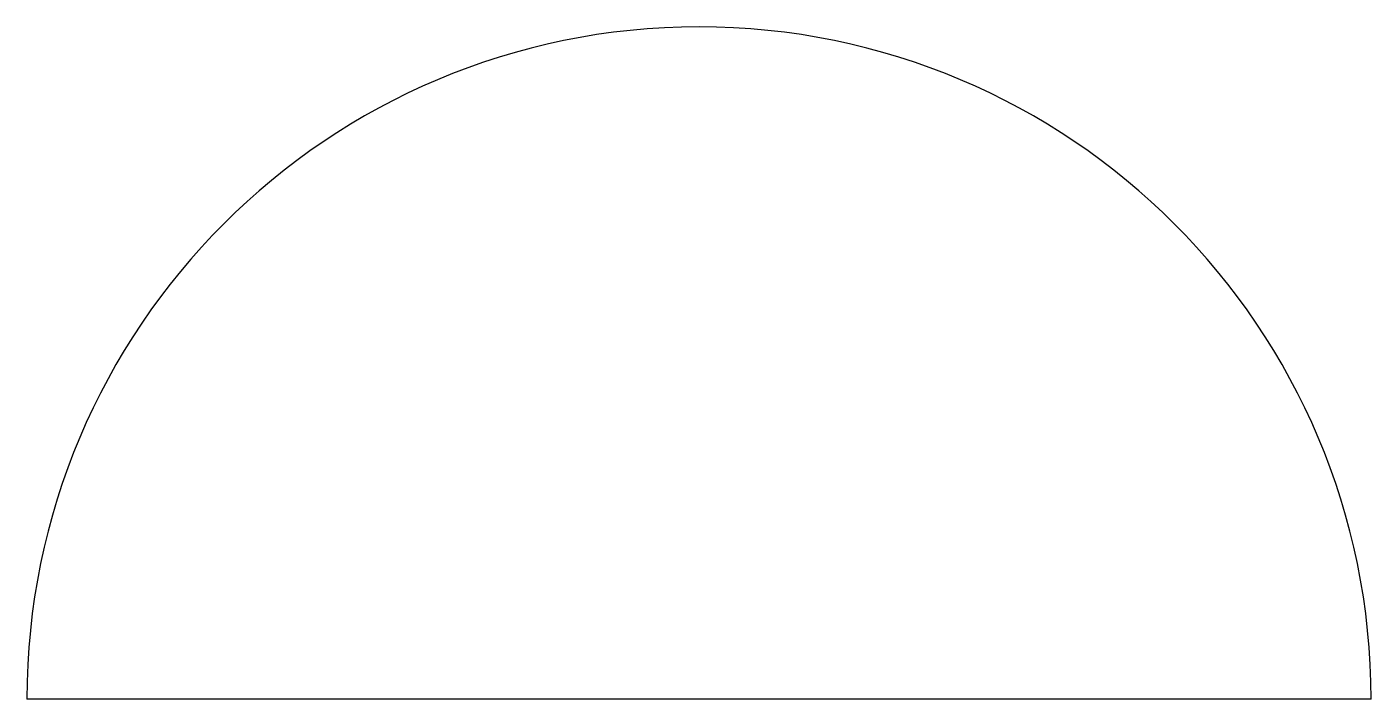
# Model space of a CAD drawing. Extents: x -7.5 to 7.5, y 0 to 7.5.
import ezdxf

# ---------------------------------------------------------------- set-up
doc = ezdxf.new("R2010")
doc.units = 0
doc.header["$MEASUREMENT"] = 0
doc.layers.get('0').update_dxf_attribs({"linetype": 'CONTINUOUS'})

msp = doc.modelspace()

# ---------------------------------------------------------------- linework, layer by layer
msp.add_line((7.5, 0), (-7.5, 0))
msp.add_arc((0, 0), 7.5, 0, 180)

doc.saveas('drawing.dxf')
